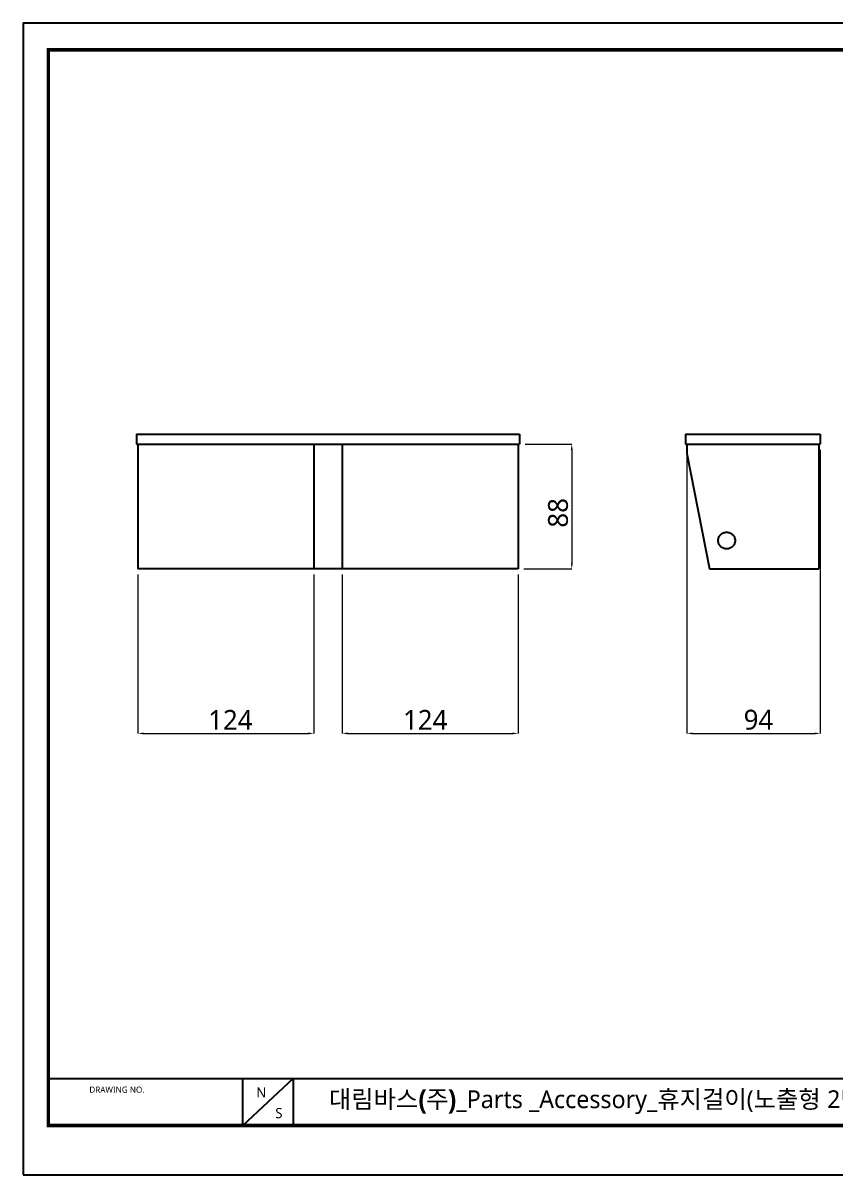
# Model space of a CAD drawing. Extents: x 16296660632 to 16296673681, y -37409619871 to -37409617503.
# Drawn here: x 16296672572 to 16296673145, y -37409618315 to -37409617503 of the extents above; entities that cross this region are included whole.
import ezdxf

# ---------------------------------------------------------------- set-up
doc = ezdxf.new("R2010")
doc.units = 0
doc.header["$LTSCALE"] = 10
doc.header["$MEASUREMENT"] = 0
doc.header["$PDMODE"] = 3
doc.header["$PDSIZE"] = -10
doc.linetypes.add('PHANTOM', pattern=[25, 20, -1, 1, -1, 1, -1])
doc.layers.get('0').update_dxf_attribs({"linetype": 'CONTINUOUS'})
doc.layers.get('DEFPOINTS').update_dxf_attribs({"linetype": 'CONTINUOUS'})
doc.styles.add('Daelim Dimension', font='')
doc.styles.get('Daelim Dimension').set_extended_font_data('NanumGothic')
doc.dimstyles.new('DEFAULT', dxfattribs={"dimscale": 2, "dimtxt": 2, "dimasz": 2, "dimexe": 0, "dimexo": 2, "dimgap": 1, "dimtad": 1, "dimdec": 1, "dimzin": 9, "dimdsep": 46, "dimtxsty": 'Daelim Dimension', "dimcen": 0.5, "dimclrd": 252, "dimclre": 252, "dimclrt": 3, "dimadec": 1, "dimazin": 0, "dimtfac": 1, "dimtdec": 1, "dimtix": 1, "dimtmove": 0, "dimatfit": 3, "dimfxl": 1, "dimtolj": 1, "dimtzin": 1, "dimlwd": 9, "dimlwe": 9, "dimarcsym": 0})

# ---------------------------------------------------------------- blocks, each defined once
blk = doc.blocks.new('*D3')
at = {"color": 5, "lineweight": 9, "transparency": 16777216}
for p, q in [((16296672652.81472, -37409617891.79937), (16296672652.81472, -37409618003.83819)), ((16296672776.81472, -37409617891.79937), (16296672776.81472, -37409618003.83819)), ((16296672656.81472, -37409618003.83819), (16296672772.81472, -37409618003.83819))]:
    blk.add_line(p, q, dxfattribs=at)
at = {"color": 5, "transparency": 16777216}
for points in [[(16296672656.81472, -37409618003.17152), (16296672656.81472, -37409618004.50485), (16296672652.81472, -37409618003.83819)], [(16296672772.81472, -37409618003.17152), (16296672772.81472, -37409618004.50485), (16296672776.81472, -37409618003.83819)]]:
    blk.add_solid(points, dxfattribs=at)
at = {"layer": 'DEFPOINTS', "color": 0, "transparency": 16777216}
for p in [(16296672652.81472, -37409617887.79937), (16296672776.81472, -37409617887.79937), (16296672776.81472, -37409618003.83819)]:
    blk.add_point(p, dxfattribs=at)
at = {"color": 7, "transparency": 16777216, "insert": (16296672717.97161, -37409617994.2874), "char_height": 14, "attachment_point": 5, "style": 'Daelim Dimension'}
blk.add_mtext('\\A1;124', dxfattribs=at)
blk = doc.blocks.new('*D4')
at = {"color": 5, "lineweight": 9, "transparency": 16777216}
for p, q in [((16296672796.81472, -37409617891.79937), (16296672796.81472, -37409618003.83819)), ((16296672920.81472, -37409617891.79937), (16296672920.81472, -37409618003.83819)), ((16296672800.81472, -37409618003.83819), (16296672916.81472, -37409618003.83819))]:
    blk.add_line(p, q, dxfattribs=at)
at = {"color": 5, "transparency": 16777216}
for points in [[(16296672800.81472, -37409618003.17152), (16296672800.81472, -37409618004.50485), (16296672796.81472, -37409618003.83819)], [(16296672916.81472, -37409618003.17152), (16296672916.81472, -37409618004.50485), (16296672920.81472, -37409618003.83819)]]:
    blk.add_solid(points, dxfattribs=at)
at = {"layer": 'DEFPOINTS', "color": 0, "transparency": 16777216}
for p in [(16296672796.81472, -37409617887.79937), (16296672920.81472, -37409617887.79937), (16296672920.81472, -37409618003.83819)]:
    blk.add_point(p, dxfattribs=at)
at = {"color": 7, "transparency": 16777216, "insert": (16296672855.37356, -37409617994.2874), "char_height": 14, "attachment_point": 5, "style": 'Daelim Dimension'}
blk.add_mtext('\\A1;124', dxfattribs=at)
blk = doc.blocks.new('*D10')
at = {"color": 5, "lineweight": 9, "transparency": 16777216}
for p, q in [((16296672925.81472, -37409617799.79937), (16296672958.72908, -37409617799.79937)), ((16296672958.72908, -37409617803.79937), (16296672958.72908, -37409617883.79937)), ((16296672924.81472, -37409617887.79937), (16296672958.72908, -37409617887.79937))]:
    blk.add_line(p, q, dxfattribs=at)
at = {"color": 5, "transparency": 16777216}
for points in [[(16296672958.06241, -37409617803.79937), (16296672959.39574, -37409617803.79937), (16296672958.72908, -37409617799.79937)], [(16296672958.06241, -37409617883.79937), (16296672959.39574, -37409617883.79937), (16296672958.72908, -37409617887.79937)]]:
    blk.add_solid(points, dxfattribs=at)
at = {"layer": 'DEFPOINTS', "color": 0, "transparency": 16777216}
for p in [(16296672921.81472, -37409617799.79937), (16296672920.81472, -37409617887.79937), (16296672958.72908, -37409617887.79937)]:
    blk.add_point(p, dxfattribs=at)
at = {"color": 7, "transparency": 16777216, "insert": (16296672949.10819, -37409617848.22374), "char_height": 14, "attachment_point": 5, "rotation": 90, "style": 'Daelim Dimension'}
blk.add_mtext('\\A1;88', dxfattribs=at)
blk = doc.blocks.new('*D11')
at = {"color": 5, "lineweight": 9, "transparency": 16777216}
for p, q in [((16296673039.94985, -37409617803.79937), (16296673039.94985, -37409618003.83819)), ((16296673133.94985, -37409617803.79937), (16296673133.94985, -37409618003.83819)), ((16296673043.94985, -37409618003.83819), (16296673129.94985, -37409618003.83819))]:
    blk.add_line(p, q, dxfattribs=at)
at = {"color": 5, "transparency": 16777216}
for points in [[(16296673043.94985, -37409618003.17152), (16296673043.94985, -37409618004.50485), (16296673039.94985, -37409618003.83819)], [(16296673129.94985, -37409618003.17152), (16296673129.94985, -37409618004.50485), (16296673133.94985, -37409618003.83819)]]:
    blk.add_solid(points, dxfattribs=at)
at = {"layer": 'DEFPOINTS', "color": 0, "transparency": 16777216}
for p in [(16296673039.94985, -37409617799.79937), (16296673133.94985, -37409617799.79937), (16296673133.94985, -37409618003.83819)]:
    blk.add_point(p, dxfattribs=at)
at = {"color": 7, "transparency": 16777216, "insert": (16296673090.3895, -37409617994.2173), "char_height": 14, "attachment_point": 5, "style": 'Daelim Dimension'}
blk.add_mtext('\\A1;94', dxfattribs=at)

msp = doc.modelspace()

# ---------------------------------------------------------------- linework, layer by layer
for p, q in [((16296672651.81472, -37409617792.79937), (16296672921.81472, -37409617792.79937)), ((16296672651.81472, -37409617792.79937), (16296672651.81472, -37409617799.79937)), ((16296672921.81472, -37409617792.79937), (16296672921.81472, -37409617799.79937)), ((16296673038.94985, -37409617792.79937), (16296673133.94985, -37409617792.79937)), ((16296673038.94985, -37409617792.79937), (16296673038.94985, -37409617799.79937)), ((16296673133.94985, -37409617792.79937), (16296673133.94985, -37409617799.79937)), ((16296672651.81472, -37409617799.79937), (16296672921.81472, -37409617799.79937)), ((16296672652.81472, -37409617799.79937), (16296672652.81472, -37409617887.79937)), ((16296672776.81472, -37409617799.79937), (16296672776.81472, -37409617887.79937)), ((16296672796.81472, -37409617799.79937), (16296672796.81472, -37409617887.79937)), ((16296672920.81472, -37409617799.79937), (16296672920.81472, -37409617887.79937)), ((16296673038.94985, -37409617799.79937), (16296673133.94985, -37409617799.79937)), ((16296673039.94985, -37409617799.79937), (16296673039.94985, -37409617806.29937)), ((16296673132.94985, -37409617799.79937), (16296673132.94985, -37409617887.79937)), ((16296673039.94985, -37409617806.29937), (16296673055.94985, -37409617887.79937)), ((16296672920.81472, -37409617887.79937), (16296672652.81472, -37409617887.79937)), ((16296673055.94985, -37409617887.79937), (16296673132.94985, -37409617887.79937))]:
    msp.add_line(p, q)
at = {"color": 5}
msp.add_line((16296672589.59712, -37409618247.215912), (16296673482.56064, -37409618247.215912), dxfattribs=at)
at = {"color": 5, "ltscale": 40}
for p, q in [((16296672726.47613, -37409618247.215912), (16296672726.47613, -37409618280.632736)), ((16296672726.47613, -37409618247.215912), (16296672726.47613, -37409618280.632736)), ((16296672762.240431, -37409618247.215912), (16296672726.47613, -37409618280.632736)), ((16296672762.240431, -37409618247.215912), (16296672726.47613, -37409618280.632736)), ((16296672762.240431, -37409618247.215912), (16296672762.240431, -37409618280.632736)), ((16296672762.240431, -37409618247.215912), (16296672762.240431, -37409618280.632736))]:
    msp.add_line(p, q, dxfattribs=at)
at = {"ltscale": 0.5}
msp.add_lwpolyline([(16296672571.764351, -37409618315.300323), (16296673680.755871, -37409618315.300323), (16296673680.755871, -37409617502.721291), (16296672571.764351, -37409617502.721291)], close=True, dxfattribs=at)
at = {"color": 5, "linetype": 'ByBlock', "lineweight": 200, "const_width": 2.55528}
msp.add_lwpolyline([(16296672589.59712, -37409618280.506416), (16296673662.81472, -37409618280.506416), (16296673662.81472, -37409617521.588249), (16296672589.59712, -37409617521.588249)], close=True, dxfattribs=at)
at = {"color": 1, "linetype": 'PHANTOM', "ltscale": 0.5}
msp.add_circle((16296673067.94985, -37409617867.79937), 5.925866, dxfattribs=at)

# ---------------------------------------------------------------- texts
at = {"color": 5, "ltscale": 40, "style": 'Daelim Dimension'}
msp.add_text('DRAWING NO.', height=4.37636208, dxfattribs=at).set_placement((16296672618.510811, -37409618257.325768))
at = {"char_height": 7.161809, "width": 9.99508089, "attachment_point": 1, "style": 'Daelim Dimension'}
for s, insert in [('N', (16296672736.20356, -37409618253.481003)), ('S', (16296672749.64225, -37409618268.07859))]:
    msp.add_mtext(s, dxfattribs=dict(at, insert=insert))
at = {"color": 2, "insert": (16296672787.444019, -37409618255.600937), "char_height": 12.55664592, "width": 661.40728909, "attachment_point": 1, "style": 'Daelim Dimension'}
msp.add_mtext('{\\fPretendard Variable SemiBold|b0|i0|c129|p2;대림바스(주)}_Parts _Accessory_{\\fGulim|b0|i0|c129|p50;휴지걸이}({\\fGulim|b0|i0|c129|p50;노출형 }2{\\fGulim|b0|i0|c129|p50;단})_DL A9047', dxfattribs=at)

# ---------------------------------------------------------------- dimensions: what is measured, and where the dimension line sits
at = {"color": 5}
dim = msp.add_linear_dim(base=(16296672958.72908, -37409617887.79937), p1=(16296672921.81472, -37409617799.79937), p2=(16296672920.81472, -37409617887.79937), angle=90, dimstyle='DEFAULT', override={"dimtxt": 7, "dimclrd": 5, "dimclre": 5, "dimclrt": 7}, dxfattribs=at)
dim.commit()
dim.dimension.update_dxf_attribs({"geometry": '*D10', "text_midpoint": (16296672958.72908, -37409617848.22374), "dimtype": 160})
for base, p1, p2, picture, middle in [((16296673133.94985, -37409618003.838188), (16296673039.94985, -37409617799.79937), (16296673133.94985, -37409617799.79937), '*D11', (16296673090.3895, -37409618003.838188)), ((16296672776.81472, -37409618003.838188), (16296672652.81472, -37409617887.79937), (16296672776.81472, -37409617887.79937), '*D3', (16296672717.971609, -37409618003.838188)), ((16296672920.81472, -37409618003.838188), (16296672796.81472, -37409617887.79937), (16296672920.81472, -37409617887.79937), '*D4', (16296672855.37356, -37409618003.838188))]:
    dim = msp.add_linear_dim(base=base, p1=p1, p2=p2, dimstyle='DEFAULT', override={"dimtxt": 7, "dimclrd": 5, "dimclre": 5, "dimclrt": 7}, dxfattribs=at)
    dim.commit()
    dim.dimension.update_dxf_attribs({"geometry": picture, "text_midpoint": middle, "dimtype": 160})

doc.saveas('drawing.dxf')
